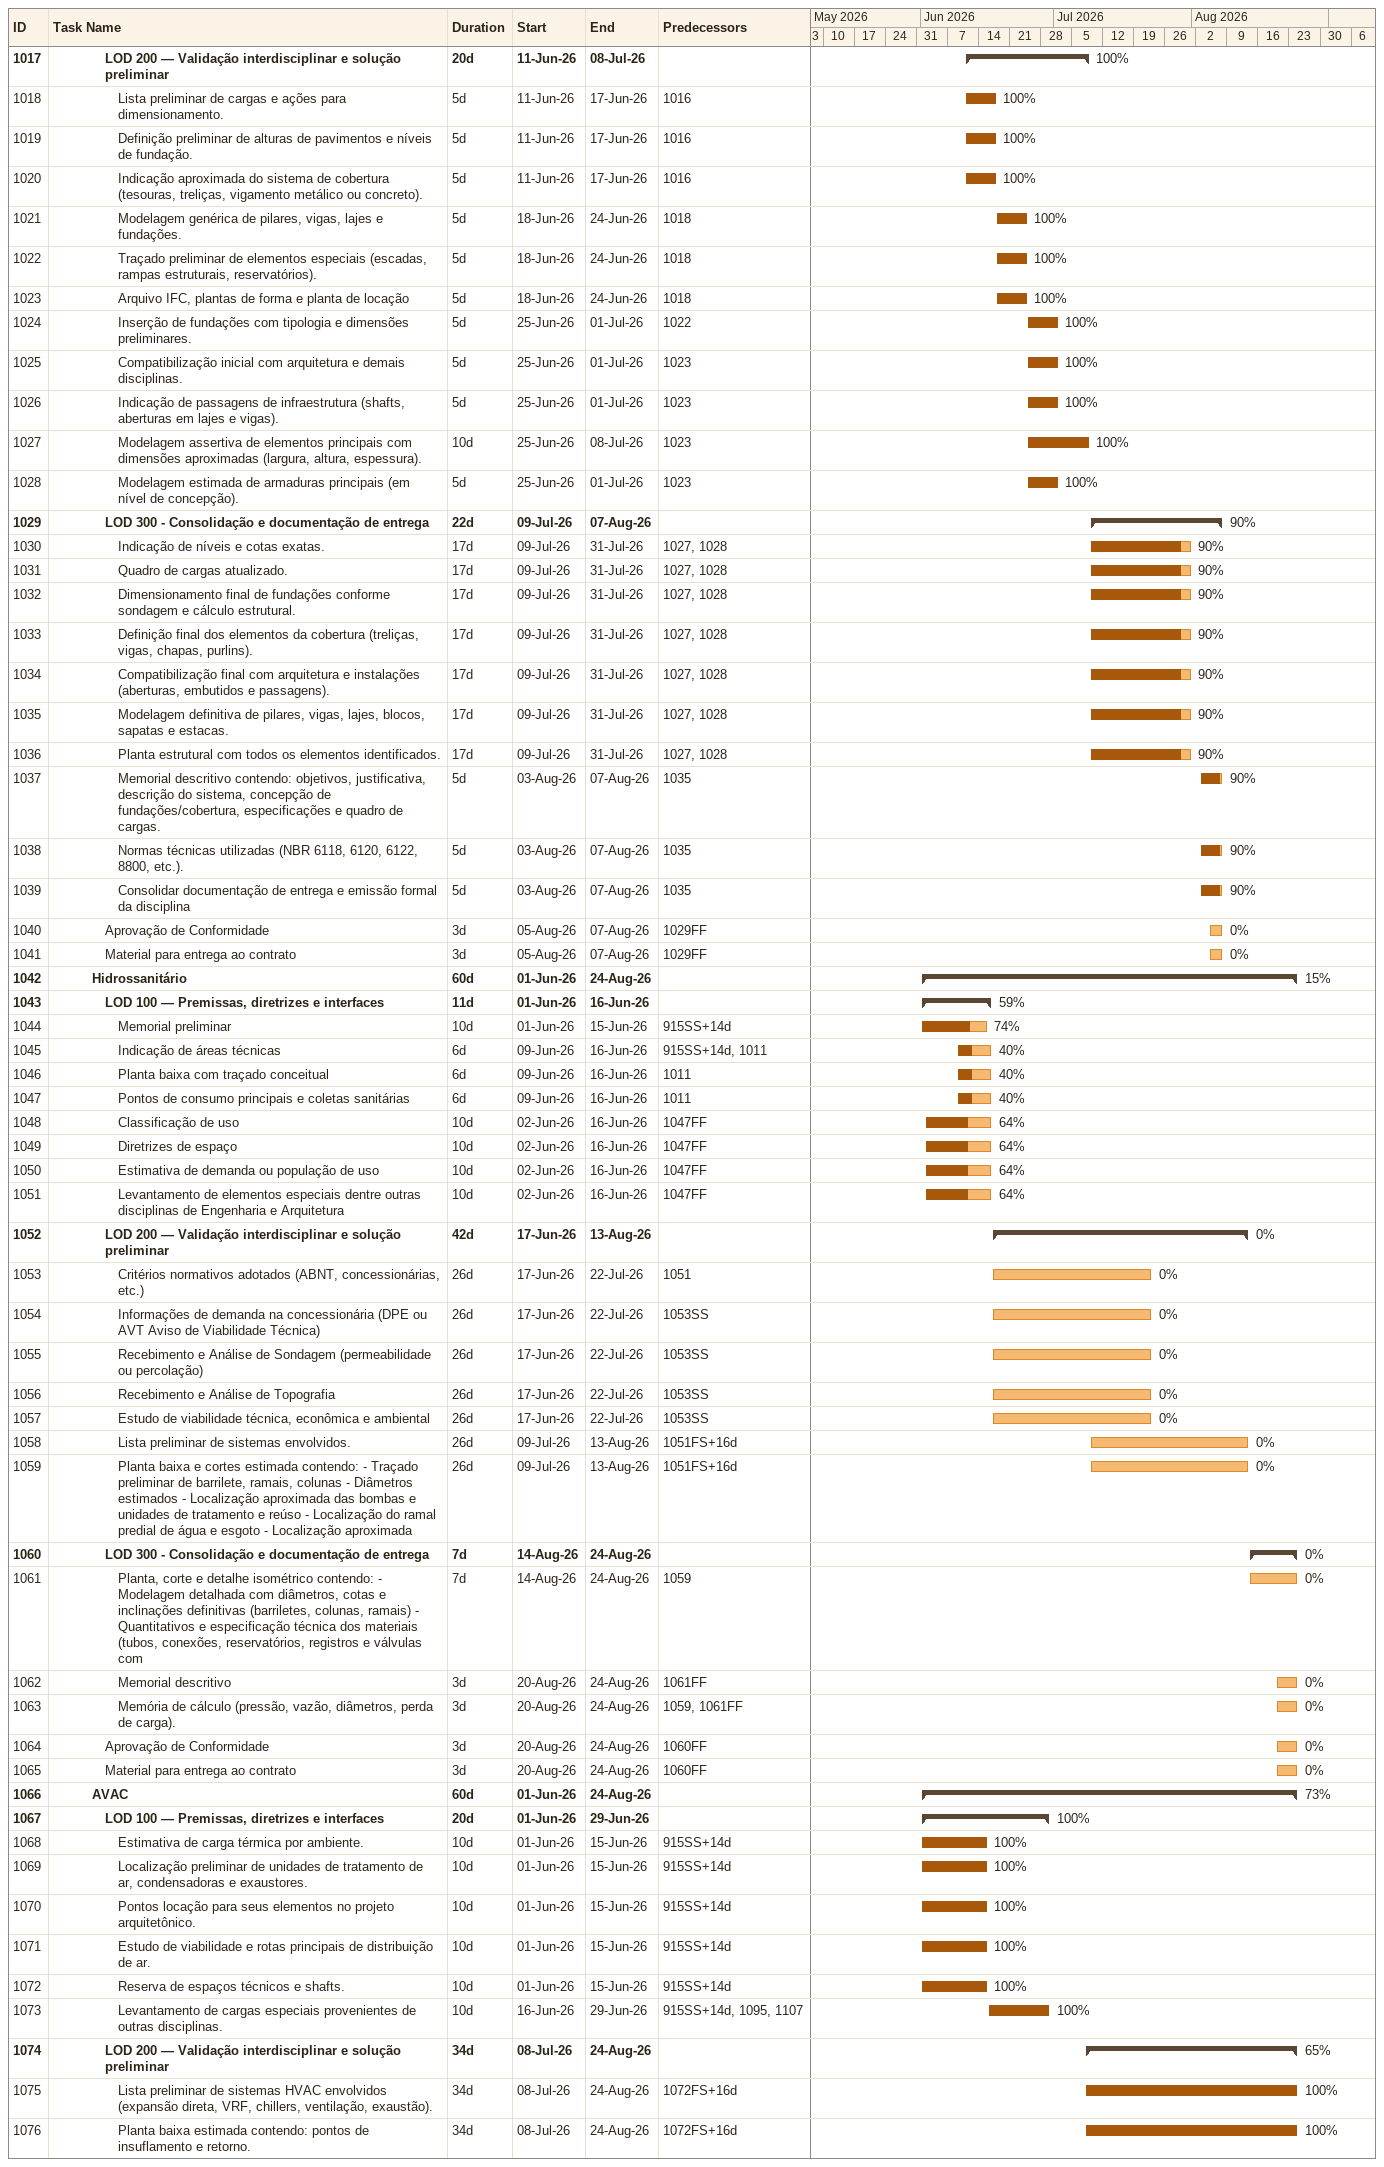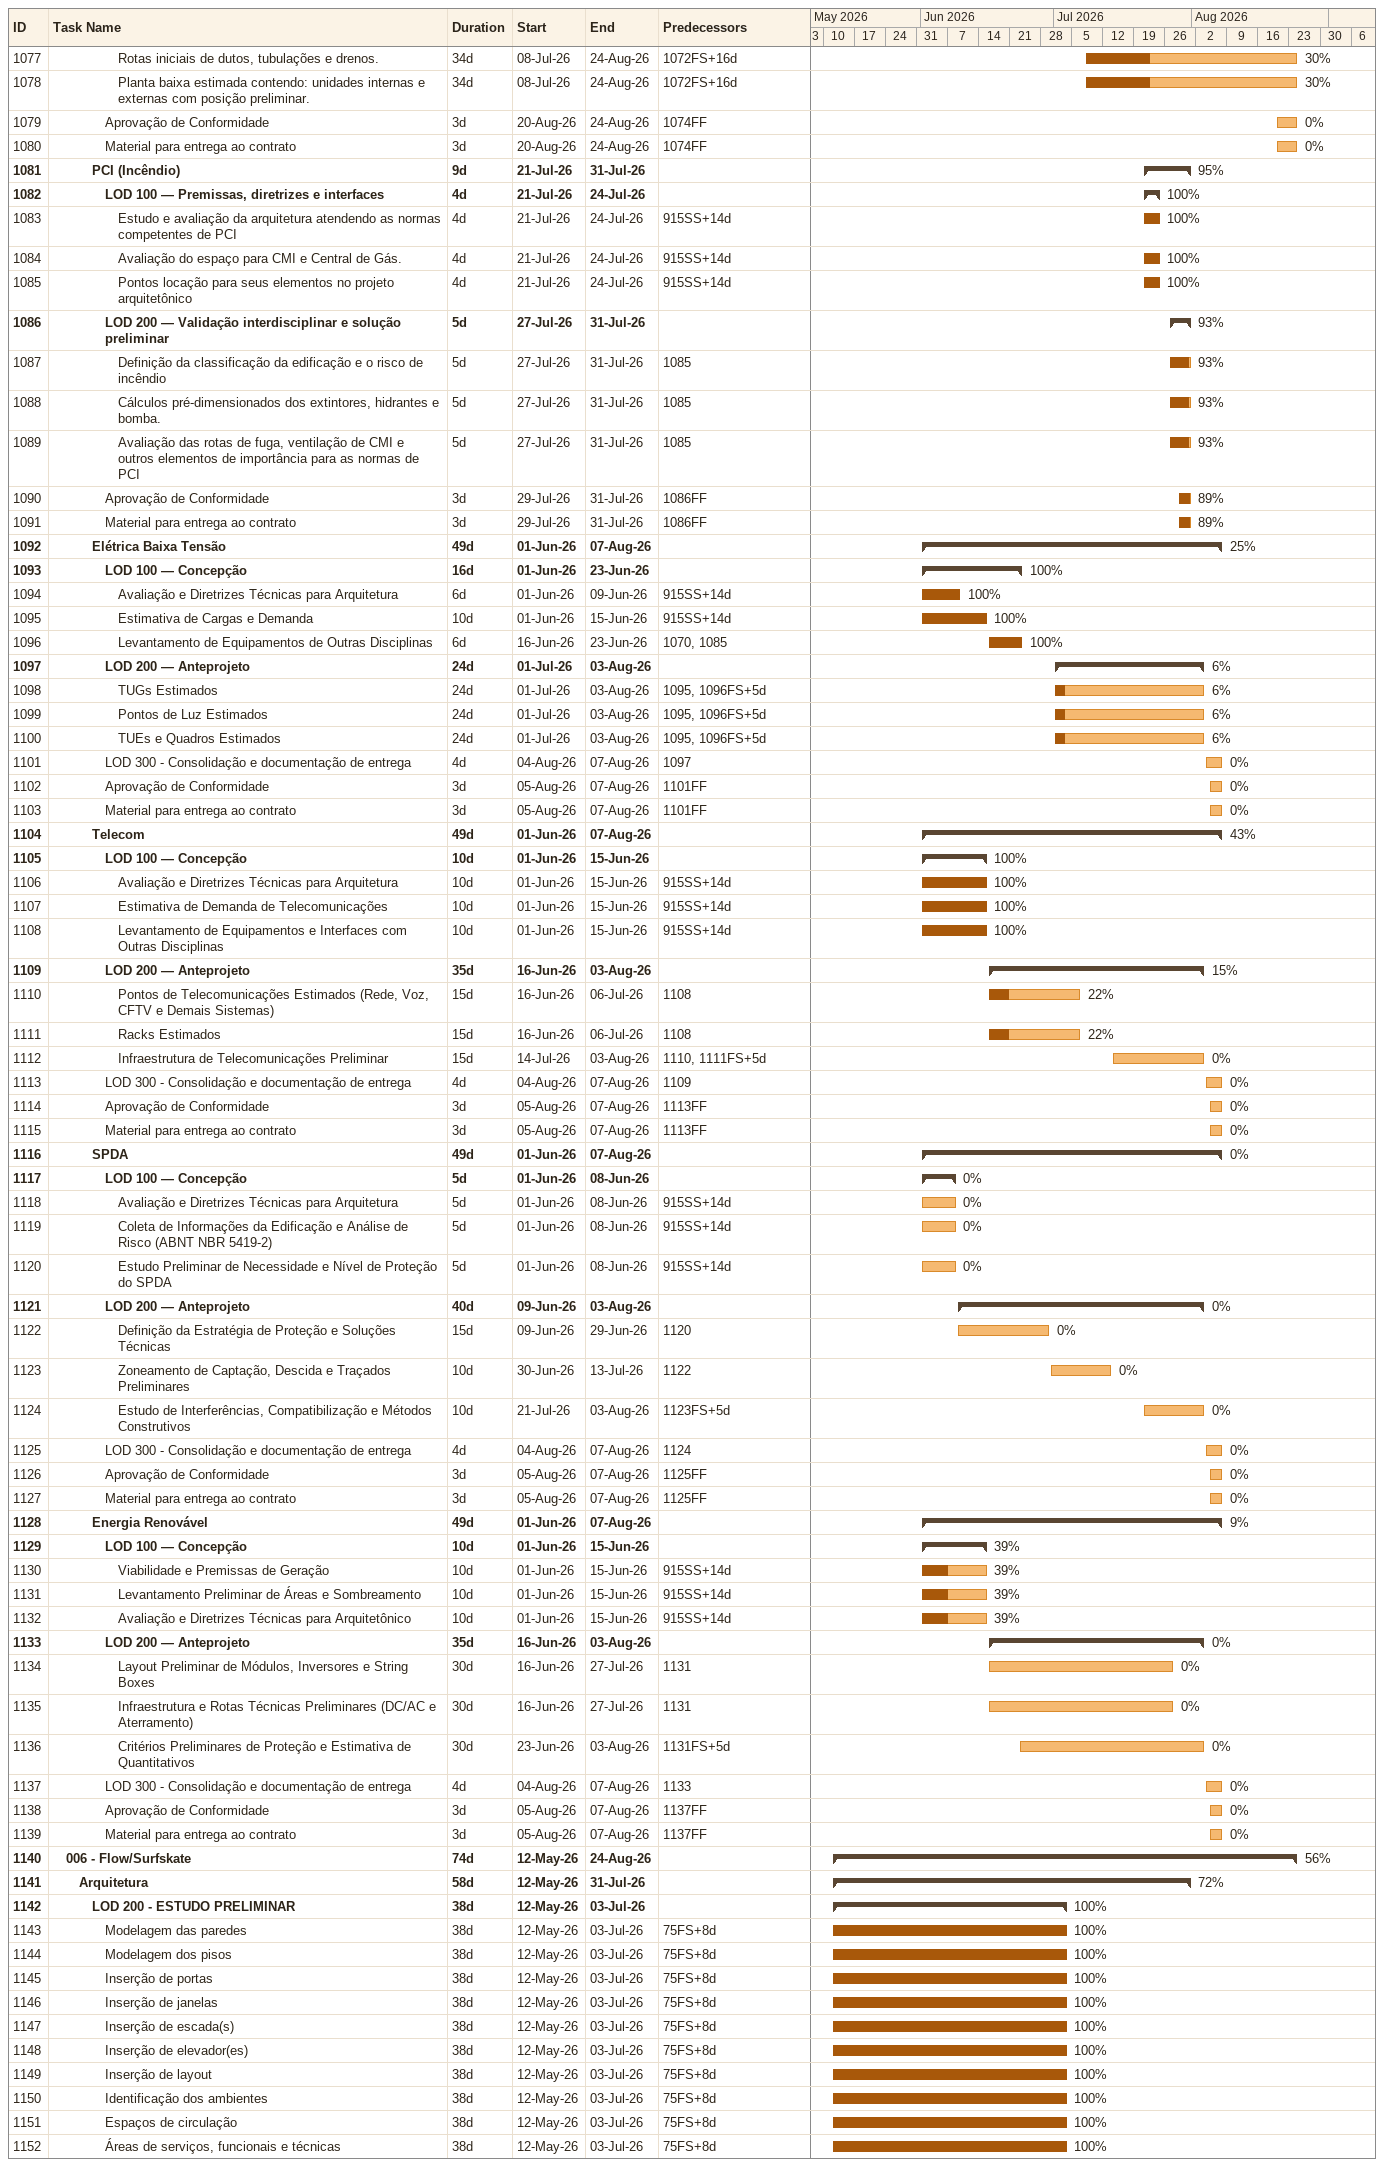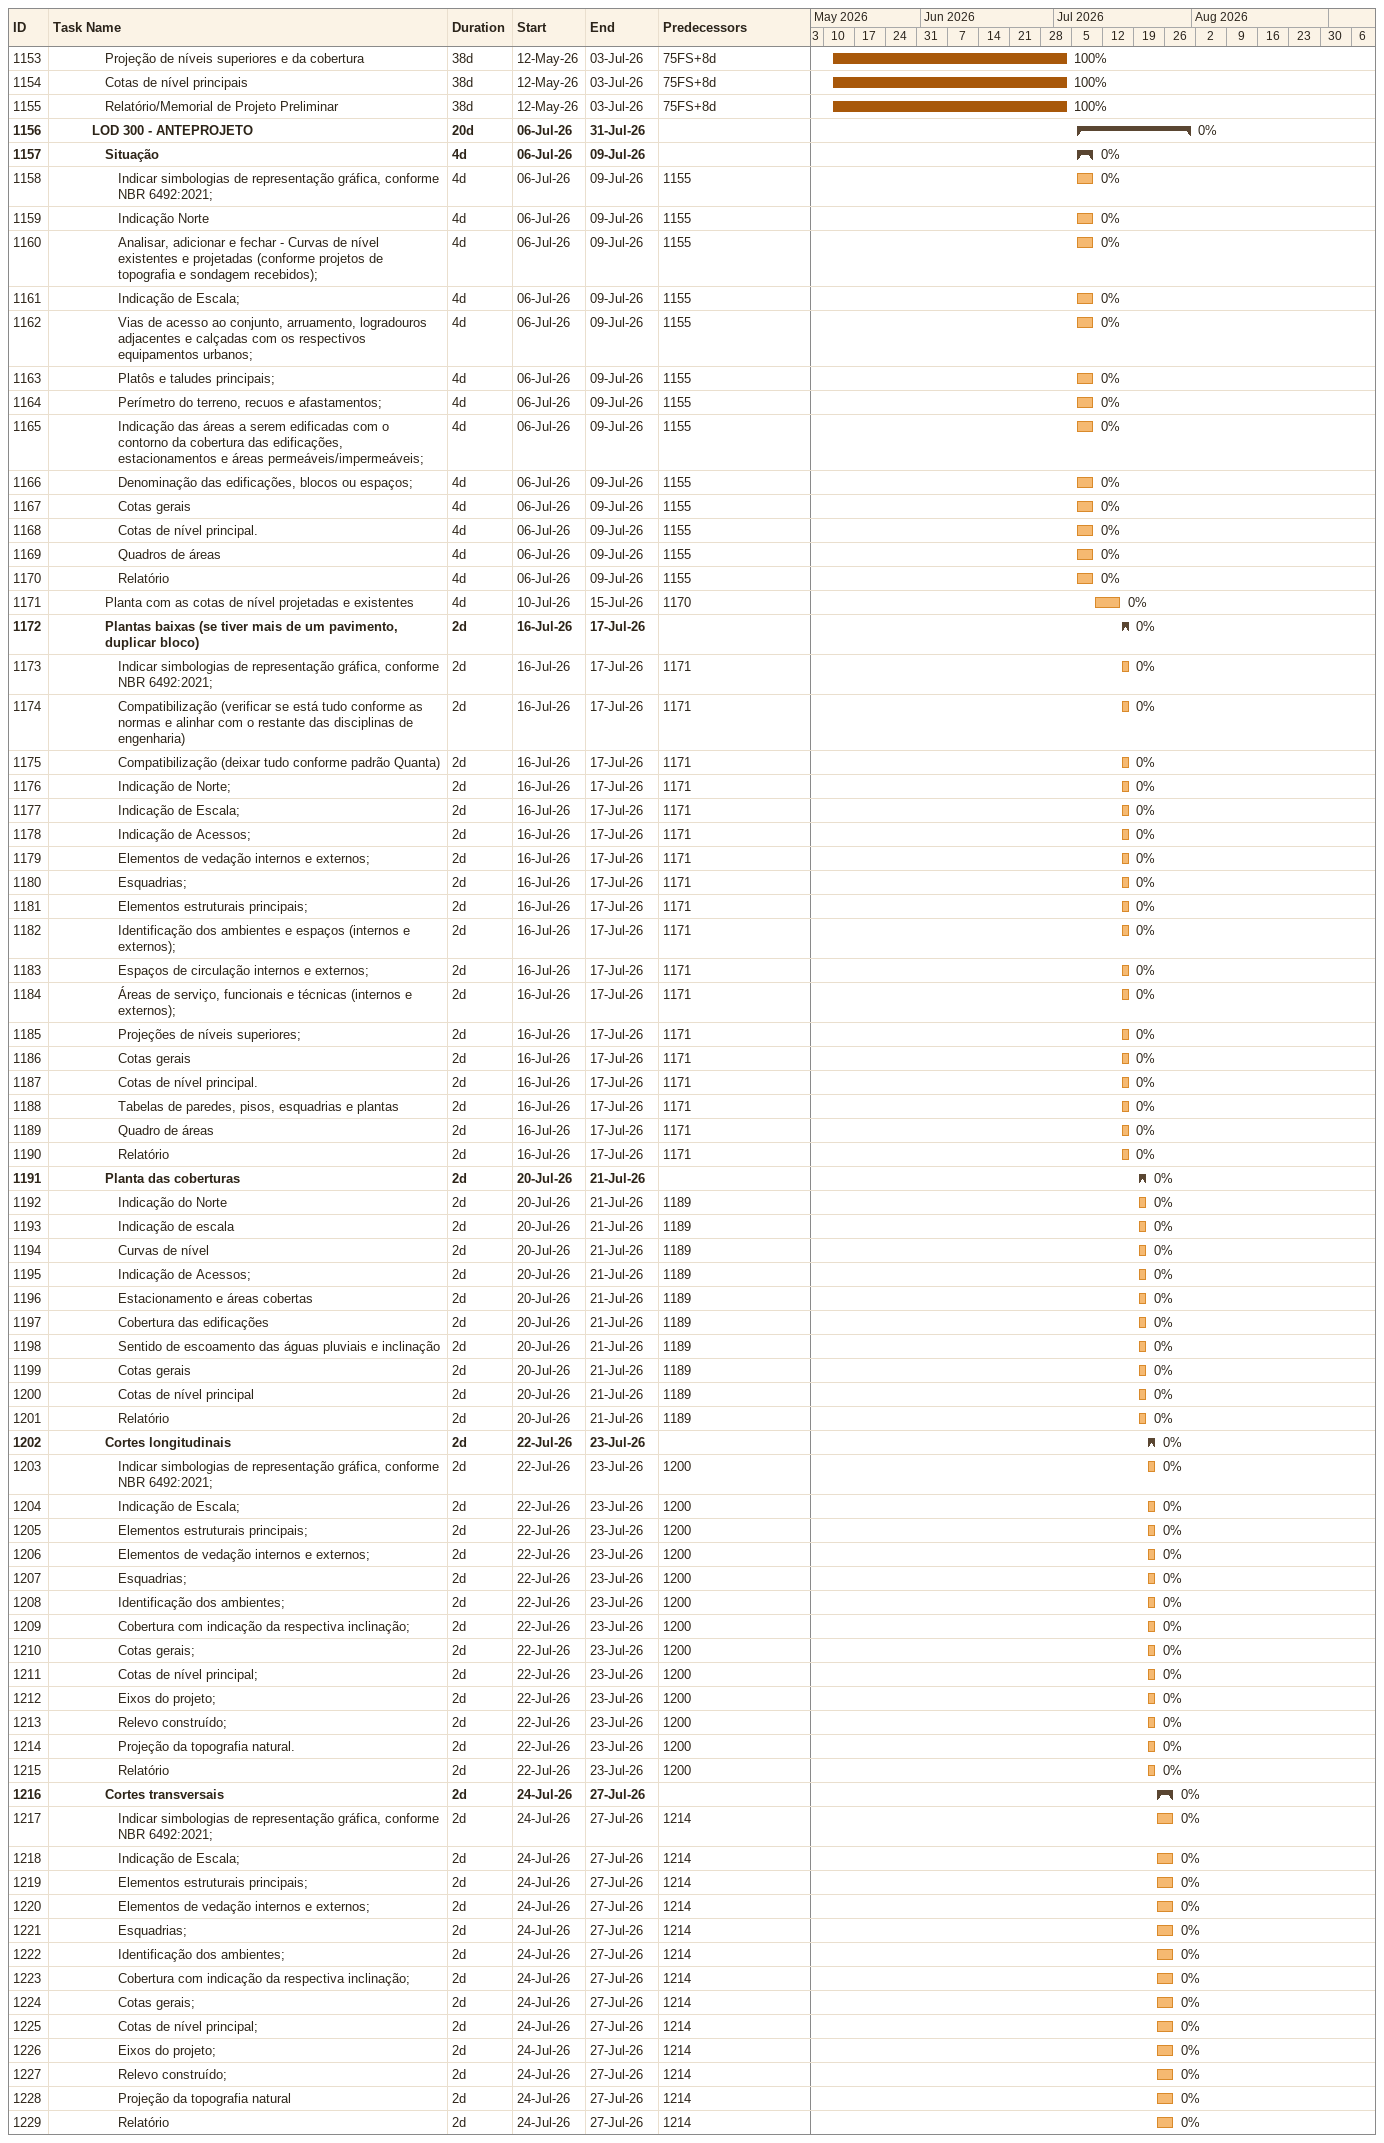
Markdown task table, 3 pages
| ID | Level | Task | Duration | Start | Finish | Predecessors | % complete |
|---|---|---|---|---|---|---|---|
| 1017 | 5 | **LOD 200 — Validação interdisciplinar e solução preliminar** | 20d | 2026-06-11 | 2026-07-08 |  | 100 |
| 1018 | 6 | Lista preliminar de cargas e ações para dimensionamento. | 5d | 2026-06-11 | 2026-06-17 | 1016 | 100 |
| 1019 | 6 | Definição preliminar de alturas de pavimentos e níveis de fundação. | 5d | 2026-06-11 | 2026-06-17 | 1016 | 100 |
| 1020 | 6 | Indicação aproximada do sistema de cobertura (tesouras, treliças, vigamento metálico ou concreto). | 5d | 2026-06-11 | 2026-06-17 | 1016 | 100 |
| 1021 | 6 | Modelagem genérica de pilares, vigas, lajes e fundações. | 5d | 2026-06-18 | 2026-06-24 | 1018 | 100 |
| 1022 | 6 | Traçado preliminar de elementos especiais (escadas, rampas estruturais, reservatórios). | 5d | 2026-06-18 | 2026-06-24 | 1018 | 100 |
| 1023 | 6 | Arquivo IFC, plantas de forma e planta de locação | 5d | 2026-06-18 | 2026-06-24 | 1018 | 100 |
| 1024 | 6 | Inserção de fundações com tipologia e dimensões preliminares. | 5d | 2026-06-25 | 2026-07-01 | 1022 | 100 |
| 1025 | 6 | Compatibilização inicial com arquitetura e demais disciplinas. | 5d | 2026-06-25 | 2026-07-01 | 1023 | 100 |
| 1026 | 6 | Indicação de passagens de infraestrutura (shafts, aberturas em lajes e vigas). | 5d | 2026-06-25 | 2026-07-01 | 1023 | 100 |
| 1027 | 6 | Modelagem assertiva de elementos principais com dimensões aproximadas (largura, altura, espessura). | 10d | 2026-06-25 | 2026-07-08 | 1023 | 100 |
| 1028 | 6 | Modelagem estimada de armaduras principais (em nível de concepção). | 5d | 2026-06-25 | 2026-07-01 | 1023 | 100 |
| 1029 | 5 | **LOD 300 - Consolidação e documentação de entrega** | 22d | 2026-07-09 | 2026-08-07 |  | 90 |
| 1030 | 6 | Indicação de níveis e cotas exatas. | 17d | 2026-07-09 | 2026-07-31 | 1027, 1028 | 90 |
| 1031 | 6 | Quadro de cargas atualizado. | 17d | 2026-07-09 | 2026-07-31 | 1027, 1028 | 90 |
| 1032 | 6 | Dimensionamento final de fundações conforme sondagem e cálculo estrutural. | 17d | 2026-07-09 | 2026-07-31 | 1027, 1028 | 90 |
| 1033 | 6 | Definição final dos elementos da cobertura (treliças, vigas, chapas, purlins). | 17d | 2026-07-09 | 2026-07-31 | 1027, 1028 | 90 |
| 1034 | 6 | Compatibilização final com arquitetura e instalações (aberturas, embutidos e passagens). | 17d | 2026-07-09 | 2026-07-31 | 1027, 1028 | 90 |
| 1035 | 6 | Modelagem definitiva de pilares, vigas, lajes, blocos, sapatas e estacas. | 17d | 2026-07-09 | 2026-07-31 | 1027, 1028 | 90 |
| 1036 | 6 | Planta estrutural com todos os elementos identificados. | 17d | 2026-07-09 | 2026-07-31 | 1027, 1028 | 90 |
| 1037 | 6 | Memorial descritivo contendo: objetivos, justificativa, descrição do sistema, concepção de fundações/cobertura, especificações e quadro de cargas. | 5d | 2026-08-03 | 2026-08-07 | 1035 | 90 |
| 1038 | 6 | Normas técnicas utilizadas (NBR 6118, 6120, 6122, 8800, etc.). | 5d | 2026-08-03 | 2026-08-07 | 1035 | 90 |
| 1039 | 6 | Consolidar documentação de entrega e emissão formal da disciplina | 5d | 2026-08-03 | 2026-08-07 | 1035 | 90 |
| 1040 | 5 | Aprovação de Conformidade | 3d | 2026-08-05 | 2026-08-07 | 1029FF | 0 |
| 1041 | 5 | Material para entrega ao contrato | 3d | 2026-08-05 | 2026-08-07 | 1029FF | 0 |
| 1042 | 4 | **Hidrossanitário** | 60d | 2026-06-01 | 2026-08-24 |  | 15 |
| 1043 | 5 | **LOD 100 — Premissas, diretrizes e interfaces** | 11d | 2026-06-01 | 2026-06-16 |  | 59 |
| 1044 | 6 | Memorial preliminar | 10d | 2026-06-01 | 2026-06-15 | 915SS+14d | 74 |
| 1045 | 6 | Indicação de áreas técnicas | 6d | 2026-06-09 | 2026-06-16 | 915SS+14d, 1011 | 40 |
| 1046 | 6 | Planta baixa com traçado conceitual | 6d | 2026-06-09 | 2026-06-16 | 1011 | 40 |
| 1047 | 6 | Pontos de consumo principais e coletas sanitárias | 6d | 2026-06-09 | 2026-06-16 | 1011 | 40 |
| 1048 | 6 | Classificação de uso | 10d | 2026-06-02 | 2026-06-16 | 1047FF | 64 |
| 1049 | 6 | Diretrizes de espaço | 10d | 2026-06-02 | 2026-06-16 | 1047FF | 64 |
| 1050 | 6 | Estimativa de demanda ou população de uso | 10d | 2026-06-02 | 2026-06-16 | 1047FF | 64 |
| 1051 | 6 | Levantamento de elementos especiais dentre outras disciplinas de Engenharia e Arquitetura | 10d | 2026-06-02 | 2026-06-16 | 1047FF | 64 |
| 1052 | 5 | **LOD 200 — Validação interdisciplinar e solução preliminar** | 42d | 2026-06-17 | 2026-08-13 |  | 0 |
| 1053 | 6 | Critérios normativos adotados (ABNT, concessionárias, etc.) | 26d | 2026-06-17 | 2026-07-22 | 1051 | 0 |
| 1054 | 6 | Informações de demanda na concessionária (DPE ou AVT Aviso de Viabilidade Técnica) | 26d | 2026-06-17 | 2026-07-22 | 1053SS | 0 |
| 1055 | 6 | Recebimento e Análise de Sondagem (permeabilidade ou percolação) | 26d | 2026-06-17 | 2026-07-22 | 1053SS | 0 |
| 1056 | 6 | Recebimento e Análise de Topografia | 26d | 2026-06-17 | 2026-07-22 | 1053SS | 0 |
| 1057 | 6 | Estudo de viabilidade técnica, econômica e ambiental | 26d | 2026-06-17 | 2026-07-22 | 1053SS | 0 |
| 1058 | 6 | Lista preliminar de sistemas envolvidos. | 26d | 2026-07-09 | 2026-08-13 | 1051FS+16d | 0 |
| 1059 | 6 | Planta baixa e cortes estimada contendo: - Traçado preliminar de barrilete, ramais, colunas - Diâmetros estimados - Localização aproximada das bombas e unidades de tratamento e reúso - Localização do ramal predial de água e esgoto - Localização aproximada | 26d | 2026-07-09 | 2026-08-13 | 1051FS+16d | 0 |
| 1060 | 5 | **LOD 300 - Consolidação e documentação de entrega** | 7d | 2026-08-14 | 2026-08-24 |  | 0 |
| 1061 | 6 | Planta, corte e detalhe isométrico contendo: - Modelagem detalhada com diâmetros, cotas e inclinações definitivas (barriletes, colunas, ramais) - Quantitativos e especificação técnica dos materiais (tubos, conexões, reservatórios, registros e válvulas com | 7d | 2026-08-14 | 2026-08-24 | 1059 | 0 |
| 1062 | 6 | Memorial descritivo | 3d | 2026-08-20 | 2026-08-24 | 1061FF | 0 |
| 1063 | 6 | Memória de cálculo (pressão, vazão, diâmetros, perda de carga). | 3d | 2026-08-20 | 2026-08-24 | 1059, 1061FF | 0 |
| 1064 | 5 | Aprovação de Conformidade | 3d | 2026-08-20 | 2026-08-24 | 1060FF | 0 |
| 1065 | 5 | Material para entrega ao contrato | 3d | 2026-08-20 | 2026-08-24 | 1060FF | 0 |
| 1066 | 4 | **AVAC** | 60d | 2026-06-01 | 2026-08-24 |  | 73 |
| 1067 | 5 | **LOD 100 — Premissas, diretrizes e interfaces** | 20d | 2026-06-01 | 2026-06-29 |  | 100 |
| 1068 | 6 | Estimativa de carga térmica por ambiente. | 10d | 2026-06-01 | 2026-06-15 | 915SS+14d | 100 |
| 1069 | 6 | Localização preliminar de unidades de tratamento de ar, condensadoras e exaustores. | 10d | 2026-06-01 | 2026-06-15 | 915SS+14d | 100 |
| 1070 | 6 | Pontos locação para seus elementos no projeto arquitetônico. | 10d | 2026-06-01 | 2026-06-15 | 915SS+14d | 100 |
| 1071 | 6 | Estudo de viabilidade e rotas principais de distribuição de ar. | 10d | 2026-06-01 | 2026-06-15 | 915SS+14d | 100 |
| 1072 | 6 | Reserva de espaços técnicos e shafts. | 10d | 2026-06-01 | 2026-06-15 | 915SS+14d | 100 |
| 1073 | 6 | Levantamento de cargas especiais provenientes de outras disciplinas. | 10d | 2026-06-16 | 2026-06-29 | 915SS+14d, 1095, 1107 | 100 |
| 1074 | 5 | **LOD 200 — Validação interdisciplinar e solução preliminar** | 34d | 2026-07-08 | 2026-08-24 |  | 65 |
| 1075 | 6 | Lista preliminar de sistemas HVAC envolvidos (expansão direta, VRF, chillers, ventilação, exaustão). | 34d | 2026-07-08 | 2026-08-24 | 1072FS+16d | 100 |
| 1076 | 6 | Planta baixa estimada contendo: pontos de insuflamento e retorno. | 34d | 2026-07-08 | 2026-08-24 | 1072FS+16d | 100 |
| 1077 | 6 | Rotas iniciais de dutos, tubulações e drenos. | 34d | 2026-07-08 | 2026-08-24 | 1072FS+16d | 30 |
| 1078 | 6 | Planta baixa estimada contendo: unidades internas e externas com posição preliminar. | 34d | 2026-07-08 | 2026-08-24 | 1072FS+16d | 30 |
| 1079 | 5 | Aprovação de Conformidade | 3d | 2026-08-20 | 2026-08-24 | 1074FF | 0 |
| 1080 | 5 | Material para entrega ao contrato | 3d | 2026-08-20 | 2026-08-24 | 1074FF | 0 |
| 1081 | 4 | **PCI (Incêndio)** | 9d | 2026-07-21 | 2026-07-31 |  | 95 |
| 1082 | 5 | **LOD 100 — Premissas, diretrizes e interfaces** | 4d | 2026-07-21 | 2026-07-24 |  | 100 |
| 1083 | 6 | Estudo e avaliação da arquitetura atendendo as normas competentes de PCI | 4d | 2026-07-21 | 2026-07-24 | 915SS+14d | 100 |
| 1084 | 6 | Avaliação do espaço para CMI e Central de Gás. | 4d | 2026-07-21 | 2026-07-24 | 915SS+14d | 100 |
| 1085 | 6 | Pontos locação para seus elementos no projeto arquitetônico | 4d | 2026-07-21 | 2026-07-24 | 915SS+14d | 100 |
| 1086 | 5 | **LOD 200 — Validação interdisciplinar e solução preliminar** | 5d | 2026-07-27 | 2026-07-31 |  | 93 |
| 1087 | 6 | Definição da classificação da edificação e o risco de incêndio | 5d | 2026-07-27 | 2026-07-31 | 1085 | 93 |
| 1088 | 6 | Cálculos pré-dimensionados dos extintores, hidrantes e bomba. | 5d | 2026-07-27 | 2026-07-31 | 1085 | 93 |
| 1089 | 6 | Avaliação das rotas de fuga, ventilação de CMI e outros elementos de importância para as normas de PCI | 5d | 2026-07-27 | 2026-07-31 | 1085 | 93 |
| 1090 | 5 | Aprovação de Conformidade | 3d | 2026-07-29 | 2026-07-31 | 1086FF | 89 |
| 1091 | 5 | Material para entrega ao contrato | 3d | 2026-07-29 | 2026-07-31 | 1086FF | 89 |
| 1092 | 4 | **Elétrica Baixa Tensão** | 49d | 2026-06-01 | 2026-08-07 |  | 25 |
| 1093 | 5 | **LOD 100 — Concepção** | 16d | 2026-06-01 | 2026-06-23 |  | 100 |
| 1094 | 6 | Avaliação e Diretrizes Técnicas para Arquitetura | 6d | 2026-06-01 | 2026-06-09 | 915SS+14d | 100 |
| 1095 | 6 | Estimativa de Cargas e Demanda | 10d | 2026-06-01 | 2026-06-15 | 915SS+14d | 100 |
| 1096 | 6 | Levantamento de Equipamentos de Outras Disciplinas | 6d | 2026-06-16 | 2026-06-23 | 1070, 1085 | 100 |
| 1097 | 5 | **LOD 200 — Anteprojeto** | 24d | 2026-07-01 | 2026-08-03 |  | 6 |
| 1098 | 6 | TUGs Estimados | 24d | 2026-07-01 | 2026-08-03 | 1095, 1096FS+5d | 6 |
| 1099 | 6 | Pontos de Luz Estimados | 24d | 2026-07-01 | 2026-08-03 | 1095, 1096FS+5d | 6 |
| 1100 | 6 | TUEs e Quadros Estimados | 24d | 2026-07-01 | 2026-08-03 | 1095, 1096FS+5d | 6 |
| 1101 | 5 | LOD 300 - Consolidação e documentação de entrega | 4d | 2026-08-04 | 2026-08-07 | 1097 | 0 |
| 1102 | 5 | Aprovação de Conformidade | 3d | 2026-08-05 | 2026-08-07 | 1101FF | 0 |
| 1103 | 5 | Material para entrega ao contrato | 3d | 2026-08-05 | 2026-08-07 | 1101FF | 0 |
| 1104 | 4 | **Telecom** | 49d | 2026-06-01 | 2026-08-07 |  | 43 |
| 1105 | 5 | **LOD 100 — Concepção** | 10d | 2026-06-01 | 2026-06-15 |  | 100 |
| 1106 | 6 | Avaliação e Diretrizes Técnicas para Arquitetura | 10d | 2026-06-01 | 2026-06-15 | 915SS+14d | 100 |
| 1107 | 6 | Estimativa de Demanda de Telecomunicações | 10d | 2026-06-01 | 2026-06-15 | 915SS+14d | 100 |
| 1108 | 6 | Levantamento de Equipamentos e Interfaces com Outras Disciplinas | 10d | 2026-06-01 | 2026-06-15 | 915SS+14d | 100 |
| 1109 | 5 | **LOD 200 — Anteprojeto** | 35d | 2026-06-16 | 2026-08-03 |  | 15 |
| 1110 | 6 | Pontos de Telecomunicações Estimados (Rede, Voz, CFTV e Demais Sistemas) | 15d | 2026-06-16 | 2026-07-06 | 1108 | 22 |
| 1111 | 6 | Racks Estimados | 15d | 2026-06-16 | 2026-07-06 | 1108 | 22 |
| 1112 | 6 | Infraestrutura de Telecomunicações Preliminar | 15d | 2026-07-14 | 2026-08-03 | 1110, 1111FS+5d | 0 |
| 1113 | 5 | LOD 300 - Consolidação e documentação de entrega | 4d | 2026-08-04 | 2026-08-07 | 1109 | 0 |
| 1114 | 5 | Aprovação de Conformidade | 3d | 2026-08-05 | 2026-08-07 | 1113FF | 0 |
| 1115 | 5 | Material para entrega ao contrato | 3d | 2026-08-05 | 2026-08-07 | 1113FF | 0 |
| 1116 | 4 | **SPDA** | 49d | 2026-06-01 | 2026-08-07 |  | 0 |
| 1117 | 5 | **LOD 100 — Concepção** | 5d | 2026-06-01 | 2026-06-08 |  | 0 |
| 1118 | 6 | Avaliação e Diretrizes Técnicas para Arquitetura | 5d | 2026-06-01 | 2026-06-08 | 915SS+14d | 0 |
| 1119 | 6 | Coleta de Informações da Edificação e Análise de Risco (ABNT NBR 5419-2) | 5d | 2026-06-01 | 2026-06-08 | 915SS+14d | 0 |
| 1120 | 6 | Estudo Preliminar de Necessidade e Nível de Proteção do SPDA | 5d | 2026-06-01 | 2026-06-08 | 915SS+14d | 0 |
| 1121 | 5 | **LOD 200 — Anteprojeto** | 40d | 2026-06-09 | 2026-08-03 |  | 0 |
| 1122 | 6 | Definição da Estratégia de Proteção e Soluções Técnicas | 15d | 2026-06-09 | 2026-06-29 | 1120 | 0 |
| 1123 | 6 | Zoneamento de Captação, Descida e Traçados Preliminares | 10d | 2026-06-30 | 2026-07-13 | 1122 | 0 |
| 1124 | 6 | Estudo de Interferências, Compatibilização e Métodos Construtivos | 10d | 2026-07-21 | 2026-08-03 | 1123FS+5d | 0 |
| 1125 | 5 | LOD 300 - Consolidação e documentação de entrega | 4d | 2026-08-04 | 2026-08-07 | 1124 | 0 |
| 1126 | 5 | Aprovação de Conformidade | 3d | 2026-08-05 | 2026-08-07 | 1125FF | 0 |
| 1127 | 5 | Material para entrega ao contrato | 3d | 2026-08-05 | 2026-08-07 | 1125FF | 0 |
| 1128 | 4 | **Energia Renovável** | 49d | 2026-06-01 | 2026-08-07 |  | 9 |
| 1129 | 5 | **LOD 100 — Concepção** | 10d | 2026-06-01 | 2026-06-15 |  | 39 |
| 1130 | 6 | Viabilidade e Premissas de Geração | 10d | 2026-06-01 | 2026-06-15 | 915SS+14d | 39 |
| 1131 | 6 | Levantamento Preliminar de Áreas e Sombreamento | 10d | 2026-06-01 | 2026-06-15 | 915SS+14d | 39 |
| 1132 | 6 | Avaliação e Diretrizes Técnicas para Arquitetônico | 10d | 2026-06-01 | 2026-06-15 | 915SS+14d | 39 |
| 1133 | 5 | **LOD 200 — Anteprojeto** | 35d | 2026-06-16 | 2026-08-03 |  | 0 |
| 1134 | 6 | Layout Preliminar de Módulos, Inversores e String Boxes | 30d | 2026-06-16 | 2026-07-27 | 1131 | 0 |
| 1135 | 6 | Infraestrutura e Rotas Técnicas Preliminares (DC/AC e Aterramento) | 30d | 2026-06-16 | 2026-07-27 | 1131 | 0 |
| 1136 | 6 | Critérios Preliminares de Proteção e Estimativa de Quantitativos | 30d | 2026-06-23 | 2026-08-03 | 1131FS+5d | 0 |
| 1137 | 5 | LOD 300 - Consolidação e documentação de entrega | 4d | 2026-08-04 | 2026-08-07 | 1133 | 0 |
| 1138 | 5 | Aprovação de Conformidade | 3d | 2026-08-05 | 2026-08-07 | 1137FF | 0 |
| 1139 | 5 | Material para entrega ao contrato | 3d | 2026-08-05 | 2026-08-07 | 1137FF | 0 |
| 1140 | 2 | **006 - Flow/Surfskate** | 74d | 2026-05-12 | 2026-08-24 |  | 56 |
| 1141 | 3 | **Arquitetura** | 58d | 2026-05-12 | 2026-07-31 |  | 72 |
| 1142 | 4 | **LOD 200 - ESTUDO PRELIMINAR** | 38d | 2026-05-12 | 2026-07-03 |  | 100 |
| 1143 | 5 | Modelagem das paredes | 38d | 2026-05-12 | 2026-07-03 | 75FS+8d | 100 |
| 1144 | 5 | Modelagem dos pisos | 38d | 2026-05-12 | 2026-07-03 | 75FS+8d | 100 |
| 1145 | 5 | Inserção de portas | 38d | 2026-05-12 | 2026-07-03 | 75FS+8d | 100 |
| 1146 | 5 | Inserção de janelas | 38d | 2026-05-12 | 2026-07-03 | 75FS+8d | 100 |
| 1147 | 5 | Inserção de escada(s) | 38d | 2026-05-12 | 2026-07-03 | 75FS+8d | 100 |
| 1148 | 5 | Inserção de elevador(es) | 38d | 2026-05-12 | 2026-07-03 | 75FS+8d | 100 |
| 1149 | 5 | Inserção de layout | 38d | 2026-05-12 | 2026-07-03 | 75FS+8d | 100 |
| 1150 | 5 | Identificação dos ambientes | 38d | 2026-05-12 | 2026-07-03 | 75FS+8d | 100 |
| 1151 | 5 | Espaços de circulação | 38d | 2026-05-12 | 2026-07-03 | 75FS+8d | 100 |
| 1152 | 5 | Áreas de serviços, funcionais e técnicas | 38d | 2026-05-12 | 2026-07-03 | 75FS+8d | 100 |
| 1153 | 5 | Projeção de níveis superiores e da cobertura | 38d | 2026-05-12 | 2026-07-03 | 75FS+8d | 100 |
| 1154 | 5 | Cotas de nível principais | 38d | 2026-05-12 | 2026-07-03 | 75FS+8d | 100 |
| 1155 | 5 | Relatório/Memorial de Projeto Preliminar | 38d | 2026-05-12 | 2026-07-03 | 75FS+8d | 100 |
| 1156 | 4 | **LOD 300 - ANTEPROJETO** | 20d | 2026-07-06 | 2026-07-31 |  | 0 |
| 1157 | 5 | **Situação** | 4d | 2026-07-06 | 2026-07-09 |  | 0 |
| 1158 | 6 | Indicar simbologias de representação gráfica, conforme NBR 6492:2021; | 4d | 2026-07-06 | 2026-07-09 | 1155 | 0 |
| 1159 | 6 | Indicação Norte | 4d | 2026-07-06 | 2026-07-09 | 1155 | 0 |
| 1160 | 6 | Analisar, adicionar e fechar - Curvas de nível existentes e projetadas (conforme projetos de topografia e sondagem recebidos); | 4d | 2026-07-06 | 2026-07-09 | 1155 | 0 |
| 1161 | 6 | Indicação de Escala; | 4d | 2026-07-06 | 2026-07-09 | 1155 | 0 |
| 1162 | 6 | Vias de acesso ao conjunto, arruamento, logradouros adjacentes e calçadas com os respectivos equipamentos urbanos; | 4d | 2026-07-06 | 2026-07-09 | 1155 | 0 |
| 1163 | 6 | Platôs e taludes principais; | 4d | 2026-07-06 | 2026-07-09 | 1155 | 0 |
| 1164 | 6 | Perímetro do terreno, recuos e afastamentos; | 4d | 2026-07-06 | 2026-07-09 | 1155 | 0 |
| 1165 | 6 | Indicação das áreas a serem edificadas com o contorno da cobertura das edificações, estacionamentos e áreas permeáveis/impermeáveis; | 4d | 2026-07-06 | 2026-07-09 | 1155 | 0 |
| 1166 | 6 | Denominação das edificações, blocos ou espaços; | 4d | 2026-07-06 | 2026-07-09 | 1155 | 0 |
| 1167 | 6 | Cotas gerais | 4d | 2026-07-06 | 2026-07-09 | 1155 | 0 |
| 1168 | 6 | Cotas de nível principal. | 4d | 2026-07-06 | 2026-07-09 | 1155 | 0 |
| 1169 | 6 | Quadros de áreas | 4d | 2026-07-06 | 2026-07-09 | 1155 | 0 |
| 1170 | 6 | Relatório | 4d | 2026-07-06 | 2026-07-09 | 1155 | 0 |
| 1171 | 5 | Planta com as cotas de nível projetadas e existentes | 4d | 2026-07-10 | 2026-07-15 | 1170 | 0 |
| 1172 | 5 | **Plantas baixas (se tiver mais de um pavimento, duplicar bloco)** | 2d | 2026-07-16 | 2026-07-17 |  | 0 |
| 1173 | 6 | Indicar simbologias de representação gráfica, conforme NBR 6492:2021; | 2d | 2026-07-16 | 2026-07-17 | 1171 | 0 |
| 1174 | 6 | Compatibilização (verificar se está tudo conforme as normas e alinhar com o restante das disciplinas de engenharia) | 2d | 2026-07-16 | 2026-07-17 | 1171 | 0 |
| 1175 | 6 | Compatibilização (deixar tudo conforme padrão Quanta) | 2d | 2026-07-16 | 2026-07-17 | 1171 | 0 |
| 1176 | 6 | Indicação de Norte; | 2d | 2026-07-16 | 2026-07-17 | 1171 | 0 |
| 1177 | 6 | Indicação de Escala; | 2d | 2026-07-16 | 2026-07-17 | 1171 | 0 |
| 1178 | 6 | Indicação de Acessos; | 2d | 2026-07-16 | 2026-07-17 | 1171 | 0 |
| 1179 | 6 | Elementos de vedação internos e externos; | 2d | 2026-07-16 | 2026-07-17 | 1171 | 0 |
| 1180 | 6 | Esquadrias; | 2d | 2026-07-16 | 2026-07-17 | 1171 | 0 |
| 1181 | 6 | Elementos estruturais principais; | 2d | 2026-07-16 | 2026-07-17 | 1171 | 0 |
| 1182 | 6 | Identificação dos ambientes e espaços (internos e externos); | 2d | 2026-07-16 | 2026-07-17 | 1171 | 0 |
| 1183 | 6 | Espaços de circulação internos e externos; | 2d | 2026-07-16 | 2026-07-17 | 1171 | 0 |
| 1184 | 6 | Áreas de serviço, funcionais e técnicas (internos e externos); | 2d | 2026-07-16 | 2026-07-17 | 1171 | 0 |
| 1185 | 6 | Projeções de níveis superiores; | 2d | 2026-07-16 | 2026-07-17 | 1171 | 0 |
| 1186 | 6 | Cotas gerais | 2d | 2026-07-16 | 2026-07-17 | 1171 | 0 |
| 1187 | 6 | Cotas de nível principal. | 2d | 2026-07-16 | 2026-07-17 | 1171 | 0 |
| 1188 | 6 | Tabelas de paredes, pisos, esquadrias e plantas | 2d | 2026-07-16 | 2026-07-17 | 1171 | 0 |
| 1189 | 6 | Quadro de áreas | 2d | 2026-07-16 | 2026-07-17 | 1171 | 0 |
| 1190 | 6 | Relatório | 2d | 2026-07-16 | 2026-07-17 | 1171 | 0 |
| 1191 | 5 | **Planta das coberturas** | 2d | 2026-07-20 | 2026-07-21 |  | 0 |
| 1192 | 6 | Indicação do Norte | 2d | 2026-07-20 | 2026-07-21 | 1189 | 0 |
| 1193 | 6 | Indicação de escala | 2d | 2026-07-20 | 2026-07-21 | 1189 | 0 |
| 1194 | 6 | Curvas de nível | 2d | 2026-07-20 | 2026-07-21 | 1189 | 0 |
| 1195 | 6 | Indicação de Acessos; | 2d | 2026-07-20 | 2026-07-21 | 1189 | 0 |
| 1196 | 6 | Estacionamento e áreas cobertas | 2d | 2026-07-20 | 2026-07-21 | 1189 | 0 |
| 1197 | 6 | Cobertura das edificações | 2d | 2026-07-20 | 2026-07-21 | 1189 | 0 |
| 1198 | 6 | Sentido de escoamento das águas pluviais e inclinação | 2d | 2026-07-20 | 2026-07-21 | 1189 | 0 |
| 1199 | 6 | Cotas gerais | 2d | 2026-07-20 | 2026-07-21 | 1189 | 0 |
| 1200 | 6 | Cotas de nível principal | 2d | 2026-07-20 | 2026-07-21 | 1189 | 0 |
| 1201 | 6 | Relatório | 2d | 2026-07-20 | 2026-07-21 | 1189 | 0 |
| 1202 | 5 | **Cortes longitudinais** | 2d | 2026-07-22 | 2026-07-23 |  | 0 |
| 1203 | 6 | Indicar simbologias de representação gráfica, conforme NBR 6492:2021; | 2d | 2026-07-22 | 2026-07-23 | 1200 | 0 |
| 1204 | 6 | Indicação de Escala; | 2d | 2026-07-22 | 2026-07-23 | 1200 | 0 |
| 1205 | 6 | Elementos estruturais principais; | 2d | 2026-07-22 | 2026-07-23 | 1200 | 0 |
| 1206 | 6 | Elementos de vedação internos e externos; | 2d | 2026-07-22 | 2026-07-23 | 1200 | 0 |
| 1207 | 6 | Esquadrias; | 2d | 2026-07-22 | 2026-07-23 | 1200 | 0 |
| 1208 | 6 | Identificação dos ambientes; | 2d | 2026-07-22 | 2026-07-23 | 1200 | 0 |
| 1209 | 6 | Cobertura com indicação da respectiva inclinação; | 2d | 2026-07-22 | 2026-07-23 | 1200 | 0 |
| 1210 | 6 | Cotas gerais; | 2d | 2026-07-22 | 2026-07-23 | 1200 | 0 |
| 1211 | 6 | Cotas de nível principal; | 2d | 2026-07-22 | 2026-07-23 | 1200 | 0 |
| 1212 | 6 | Eixos do projeto; | 2d | 2026-07-22 | 2026-07-23 | 1200 | 0 |
| 1213 | 6 | Relevo construído; | 2d | 2026-07-22 | 2026-07-23 | 1200 | 0 |
| 1214 | 6 | Projeção da topografia natural. | 2d | 2026-07-22 | 2026-07-23 | 1200 | 0 |
| 1215 | 6 | Relatório | 2d | 2026-07-22 | 2026-07-23 | 1200 | 0 |
| 1216 | 5 | **Cortes transversais** | 2d | 2026-07-24 | 2026-07-27 |  | 0 |
| 1217 | 6 | Indicar simbologias de representação gráfica, conforme NBR 6492:2021; | 2d | 2026-07-24 | 2026-07-27 | 1214 | 0 |
| 1218 | 6 | Indicação de Escala; | 2d | 2026-07-24 | 2026-07-27 | 1214 | 0 |
| 1219 | 6 | Elementos estruturais principais; | 2d | 2026-07-24 | 2026-07-27 | 1214 | 0 |
| 1220 | 6 | Elementos de vedação internos e externos; | 2d | 2026-07-24 | 2026-07-27 | 1214 | 0 |
| 1221 | 6 | Esquadrias; | 2d | 2026-07-24 | 2026-07-27 | 1214 | 0 |
| 1222 | 6 | Identificação dos ambientes; | 2d | 2026-07-24 | 2026-07-27 | 1214 | 0 |
| 1223 | 6 | Cobertura com indicação da respectiva inclinação; | 2d | 2026-07-24 | 2026-07-27 | 1214 | 0 |
| 1224 | 6 | Cotas gerais; | 2d | 2026-07-24 | 2026-07-27 | 1214 | 0 |
| 1225 | 6 | Cotas de nível principal; | 2d | 2026-07-24 | 2026-07-27 | 1214 | 0 |
| 1226 | 6 | Eixos do projeto; | 2d | 2026-07-24 | 2026-07-27 | 1214 | 0 |
| 1227 | 6 | Relevo construído; | 2d | 2026-07-24 | 2026-07-27 | 1214 | 0 |
| 1228 | 6 | Projeção da topografia natural | 2d | 2026-07-24 | 2026-07-27 | 1214 | 0 |
| 1229 | 6 | Relatório | 2d | 2026-07-24 | 2026-07-27 | 1214 | 0 |
